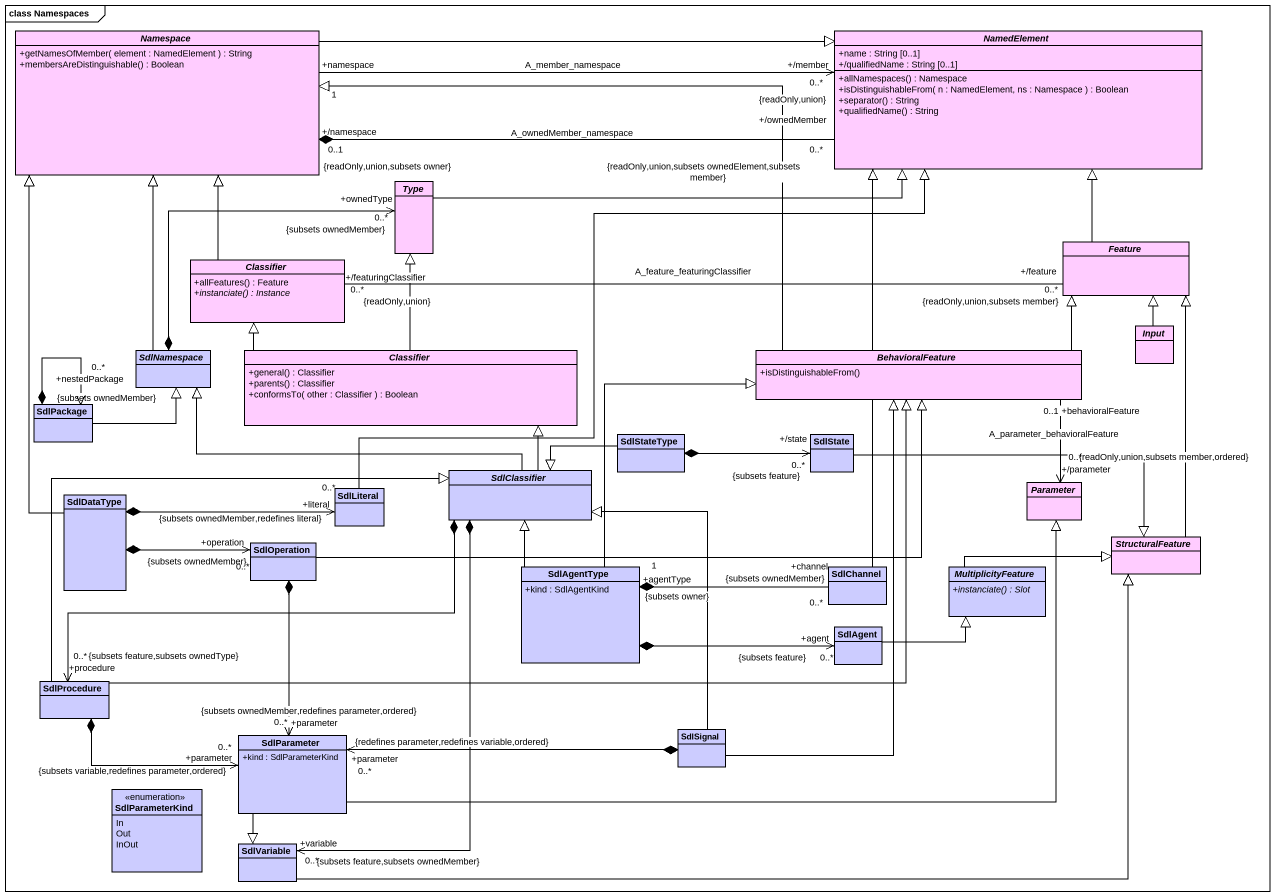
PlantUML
@startuml
mainframe class Namespaces
hide circle
hide empty members
skinparam classAttributeIconSize 0
abstract class "Namespace" as Namespace_ #FFCCFF {
  +getNamesOfMember( element : NamedElement ) : String
  +membersAreDistinguishable() : Boolean
}
abstract class NamedElement #FFCCFF {
  +name : String [0..1]
  +/qualifiedName : String [0..1]
  +allNamespaces() : Namespace
  +isDistinguishableFrom( n : NamedElement, ns : Namespace ) : Boolean
  +separator() : String
  +qualifiedName() : String
}
abstract class Type #FFCCFF
abstract class Feature #FFCCFF
abstract class Classifier #FFCCFF {
  +allFeatures() : Feature
  {abstract} +instanciate() : Instance
}
abstract class SdlNamespace #CCCCFF
abstract class "Classifier" as Classifier_2 #FFCCFF {
  +general() : Classifier
  +parents() : Classifier
  +conformsTo( other : Classifier ) : Boolean
}
abstract class BehavioralFeature #FFCCFF {
  +isDistinguishableFrom()
}
abstract class Input #FFCCFF
class SdlPackage #CCCCFF
class SdlStateType #CCCCFF
class SdlState #CCCCFF
abstract class SdlClassifier #CCCCFF
class SdlDataType #CCCCFF
class SdlLiteral #CCCCFF
abstract class Parameter #FFCCFF
class SdlOperation #CCCCFF
abstract class StructuralFeature #FFCCFF
class SdlAgentType #CCCCFF {
  +kind : SdlAgentKind
}
class SdlChannel #CCCCFF
abstract class MultiplicityFeature #CCCCFF {
  {abstract} +instanciate() : Slot
}
class SdlAgent #CCCCFF
class SdlProcedure #CCCCFF
class SdlParameter #CCCCFF {
  +kind : SdlParameterKind
}
class SdlSignal #CCCCFF
enum SdlParameterKind #CCCCFF {
  In
  Out
  InOut
}
class SdlVariable #CCCCFF
Namespace_ -right-|> NamedElement
Namespace_ "+namespace\n1" -right-> "+/member\n0..*\n{readOnly,union}" NamedElement : A_member_namespace
Namespace_ "+/namespace\n0..1\n{readOnly,union,subsets owner}" *-right- "+/ownedMember\n0..*\n{readOnly,union,subsets ownedElement,subsets member}" NamedElement : A_ownedMember_namespace
Type -right-|> NamedElement
Feature -up-|> NamedElement
Classifier -up-|> Namespace_
Classifier "+/featuringClassifier\n0..*\n{readOnly,union}" -right- "+/feature\n0..*\n{readOnly,union,subsets member}" Feature : A_feature_featuringClassifier
SdlNamespace -up-|> Namespace_
SdlNamespace *-up-> "+ownedType\n0..*\n{subsets ownedMember}" Type
Classifier_2 -up-|> Type
Classifier_2 -up-|> Classifier
BehavioralFeature -left-|> Namespace_
BehavioralFeature -right-|> Feature
BehavioralFeature "+behavioralFeature\n0..1" --> "+/parameter\n0..*\n{readOnly,union,subsets member,ordered}" Parameter : A_parameter_behavioralFeature
Input -up-|> Feature
SdlPackage -right-|> SdlNamespace
SdlPackage *--> "+nestedPackage\n0..*\n{subsets ownedMember}" SdlPackage
SdlStateType *-right-> "+/state\n0..*\n{subsets feature}" SdlState
SdlStateType -left-|> SdlClassifier
SdlState -right-|> StructuralFeature
SdlClassifier -left-|> SdlNamespace
SdlClassifier -up-|> Classifier_2
SdlClassifier *-left-> "+procedure\n0..*\n{subsets feature,subsets ownedType}" SdlProcedure
SdlClassifier *--> "+variable\n0..*\n{subsets feature,subsets ownedMember}" SdlVariable
SdlDataType -up-|> Namespace_
SdlDataType *-right-> "+literal\n0..*\n{subsets ownedMember,redefines literal}" SdlLiteral
SdlDataType *-right-> "+operation\n0..*\n{subsets ownedMember}" SdlOperation
SdlLiteral -up-|> NamedElement
SdlOperation -right-|> BehavioralFeature
SdlOperation *--> "+parameter\n0..*\n{subsets ownedMember,redefines parameter,ordered}" SdlParameter
StructuralFeature -up-|> Feature
SdlAgentType -up-|> BehavioralFeature
SdlAgentType -up-|> SdlClassifier
SdlAgentType "+agentType\n1\n{subsets owner}" *-right- "+channel\n0..*\n{subsets ownedMember}" SdlChannel
SdlAgentType *-right-> "+agent\n0..*\n{subsets feature}" SdlAgent
SdlChannel -up-|> NamedElement
MultiplicityFeature -right-|> StructuralFeature
SdlAgent -right-|> MultiplicityFeature
SdlProcedure -right-|> BehavioralFeature
SdlProcedure -right-|> SdlClassifier
SdlProcedure *-right-> "+parameter\n0..*\n{subsets variable,redefines parameter,ordered}" SdlParameter
SdlParameter -right-|> Parameter
SdlParameter --|> SdlVariable
SdlSignal -up-|> BehavioralFeature
SdlSignal -up-|> SdlClassifier
SdlSignal *-left-> "+parameter\n0..*\n{redefines parameter,redefines variable,ordered}" SdlParameter
SdlVariable -right-|> StructuralFeature
@enduml
